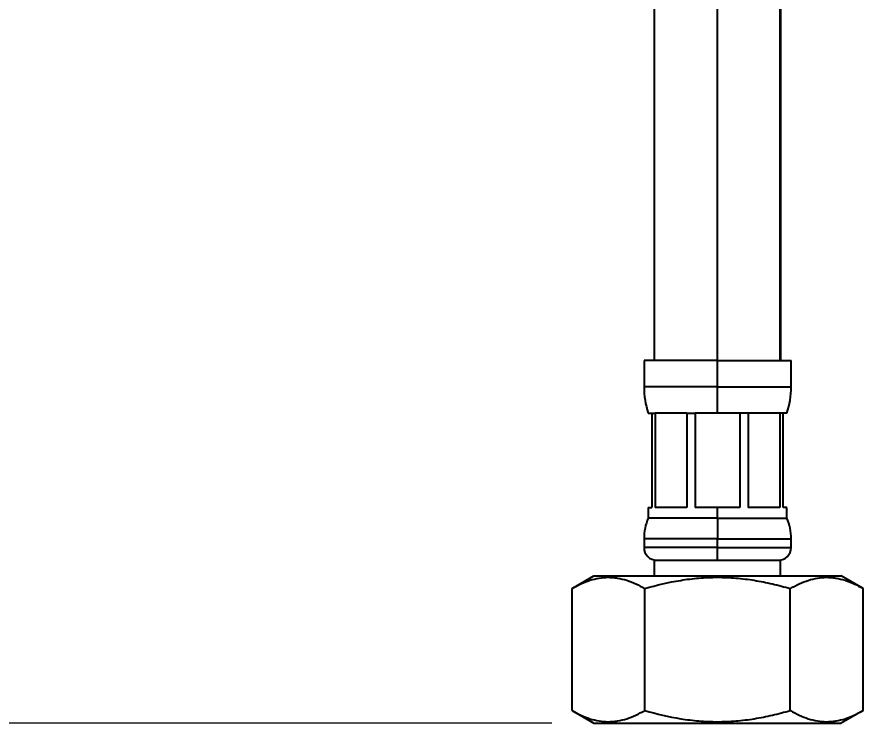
# Model space of a CAD drawing. Extents: x 0 to 1354, y 0 to 992.
# Drawn here: x 731.3 to 811.9, y 201.7 to 268.9 of the extents above; entities that cross this region are included whole.
import ezdxf

# ---------------------------------------------------------------- set-up
doc = ezdxf.new("R2010")
doc.units = 0
doc.header["$LTSCALE"] = 10
doc.header["$MEASUREMENT"] = 0
doc.header["$PDMODE"] = 3
doc.header["$PDSIZE"] = -10
doc.layers.get('0').update_dxf_attribs({"linetype": 'CONTINUOUS'})
doc.layers.get('DEFPOINTS').update_dxf_attribs({"linetype": 'CONTINUOUS'})
doc.layers.add('1', color=7, linetype='CONTINUOUS')
doc.styles.add('Daelim Dimension', font='NanumGothic.ttf')
doc.dimstyles.new('DEFAULT', dxfattribs={"dimscale": 2, "dimtxt": 2, "dimasz": 2, "dimexe": 0, "dimexo": 2, "dimgap": 1, "dimtad": 1, "dimdec": 1, "dimzin": 9, "dimdsep": 46, "dimtxsty": 'Daelim Dimension', "dimcen": 0.5, "dimclrd": 252, "dimclre": 252, "dimclrt": 3, "dimadec": 1, "dimazin": 0, "dimtfac": 1, "dimtdec": 1, "dimtix": 1, "dimtmove": 0, "dimatfit": 3, "dimfxl": 1, "dimtolj": 1, "dimtzin": 1, "dimlwd": 9, "dimlwe": 9, "dimarcsym": 0})

# ---------------------------------------------------------------- blocks, each defined once
blk = doc.blocks.new('*D8')
at = {"color": 5, "lineweight": 9, "ltscale": 0.5, "transparency": 16777216}
for p, q in [((666.693, 347.356), (643.731, 347.356)), ((643.731, 343.356), (643.731, 205.677)), ((782.255, 201.677), (643.731, 201.677))]:
    blk.add_line(p, q, dxfattribs=at)
at = {"color": 5, "ltscale": 0.5, "transparency": 16777216}
for points in [[(643.065, 343.356), (644.398, 343.356), (643.731, 347.356)], [(643.065, 205.677), (644.398, 205.677), (643.731, 201.677)]]:
    blk.add_solid(points, dxfattribs=at)
at = {"layer": 'DEFPOINTS', "color": 0, "ltscale": 0.5, "transparency": 16777216}
for p in [(670.693, 347.356), (643.731, 201.677), (786.255, 201.677)]:
    blk.add_point(p, dxfattribs=at)
at = {"color": 7, "lineweight": -3, "ltscale": 0.5, "transparency": 16777216, "insert": (636.281, 276.985), "char_height": 10, "attachment_point": 5, "rotation": 90, "style": 'Daelim Dimension'}
blk.add_mtext('\\A1;350', dxfattribs=at)

msp = doc.modelspace()

# ---------------------------------------------------------------- linework, layer by layer
at = {"layer": '1', "color": 7, "linetype": 'Continuous', "lineweight": -3}
for p, q in [((792, 271.177), (792, 236.177)), ((798, 271.177), (798, 236.177)), ((804, 236.177), (804, 271.177)), ((804.064, 236.177), (804.064, 271.177)), ((791.032, 236.177), (791.032, 233.675)), ((798.032, 236.177), (791.032, 236.177)), ((798.032, 236.177), (805.032, 236.177)), ((798.032, 233.675), (798.032, 236.177)), ((805.032, 233.675), (805.032, 236.177)), ((798.032, 233.675), (791.032, 233.675)), ((798.032, 233.675), (805.032, 233.675)), ((798.032, 231.177), (798.032, 233.675)), ((791.432, 231.177), (791.782, 231.177)), ((791.782, 231.177), (791.782, 222.177)), ((791.782, 231.177), (792.11, 231.177)), ((792.11, 231.177), (792.11, 222.177)), ((795.118, 231.177), (792.11, 231.177)), ((795.118, 231.177), (795.118, 222.177)), ((795.118, 231.177), (795.911, 231.177)), ((795.911, 231.177), (795.911, 222.177)), ((798.032, 231.177), (795.911, 231.177)), ((800.153, 231.177), (798.032, 231.177)), ((800.153, 231.177), (800.153, 222.177)), ((800.946, 231.177), (800.153, 231.177)), ((800.946, 231.177), (800.946, 222.177)), ((803.954, 231.177), (800.946, 231.177)), ((803.954, 231.177), (803.954, 222.177)), ((804.282, 231.177), (803.954, 231.177)), ((804.282, 222.177), (804.282, 231.177)), ((804.632, 231.177), (804.282, 231.177)), ((791.432, 222.177), (791.432, 221.177)), ((791.432, 222.177), (791.782, 222.177)), ((795.118, 222.177), (792.11, 222.177)), ((798.032, 222.177), (795.911, 222.177)), ((800.153, 222.177), (798.032, 222.177)), ((798.032, 221.177), (798.032, 222.177)), ((803.954, 222.177), (800.946, 222.177)), ((804.632, 222.177), (804.282, 222.177)), ((804.632, 221.177), (804.632, 222.177)), ((798.032, 221.177), (791.432, 221.177)), ((798.032, 221.177), (804.632, 221.177)), ((798.032, 221.177), (798.032, 219.217)), ((791.032, 219.217), (791.032, 218.377)), ((798.032, 219.217), (791.032, 219.217)), ((798.032, 219.217), (805.032, 219.217)), ((798.032, 218.377), (798.032, 219.217)), ((805.032, 218.377), (805.032, 219.217)), ((798.032, 218.377), (791.032, 218.377)), ((798.032, 217.177), (798.032, 218.377)), ((798.032, 218.377), (805.032, 218.377)), ((792.032, 217.177), (804.032, 217.177)), ((792.032, 215.677), (792.032, 217.177)), ((804.032, 215.677), (804.032, 217.177)), ((784.177, 214.477), (786.255, 215.677)), ((786.255, 215.677), (809.808, 215.677)), ((811.887, 214.477), (809.808, 215.677)), ((784.177, 202.877), (784.177, 214.477)), ((791.102, 202.878), (791.102, 214.476)), ((804.961, 202.878), (804.961, 214.476)), ((811.887, 202.877), (811.887, 214.477)), ((784.177, 202.877), (786.255, 201.677)), ((811.887, 202.877), (809.808, 201.677)), ((786.255, 201.677), (809.808, 201.677))]:
    msp.add_line(p, q, dxfattribs=at)
for centre, radius, start, end in [((799.032, 233.675), 8, 180, 198.19487), ((797.032, 233.675), 8, 341.80513, 0), ((796.032, 219.217), 5, 156.92608, 180), ((800.032, 219.217), 5, 0, 23.07392), ((792.232, 218.377), 1.2, 180, 270), ((803.832, 218.377), 1.2, 270, 0)]:
    msp.add_arc(centre, radius, start, end, dxfattribs=at)
for points in [[(784.177, 214.477), (784.742, 214.803), (785.312, 215.072), (786.175, 215.352), (786.464, 215.424), (787.046, 215.522), (787.339, 215.547), (787.707, 215.548), (787.78, 215.546), (787.891, 215.542), (787.928, 215.54), (788.002, 215.535), (788.186, 215.522), (788.369, 215.498), (788.808, 215.425), (789.099, 215.352), (789.676, 215.166), (789.964, 215.052), (790.535, 214.788), (790.819, 214.639), (791.102, 214.475)], [(791.102, 214.475), (792.234, 214.802), (793.374, 215.071), (795.101, 215.351), (795.68, 215.424), (796.844, 215.522), (797.429, 215.547), (798.166, 215.548), (798.313, 215.546), (798.535, 215.542), (798.609, 215.54), (798.757, 215.535), (799.125, 215.522), (799.492, 215.499), (800.371, 215.425), (800.952, 215.353), (802.108, 215.166), (802.683, 215.052), (803.826, 214.788), (804.395, 214.639), (804.961, 214.475)], [(804.962, 214.475), (805.527, 214.802), (806.096, 215.071), (806.96, 215.351), (807.249, 215.423), (807.831, 215.522), (808.123, 215.547), (808.491, 215.548), (808.565, 215.546), (808.676, 215.542), (808.712, 215.54), (808.786, 215.535), (808.97, 215.522), (809.154, 215.499), (809.593, 215.426), (809.883, 215.353), (810.461, 215.166), (810.748, 215.052), (811.32, 214.789), (811.604, 214.64), (811.887, 214.477)], [(784.177, 202.877), (784.742, 202.55), (785.312, 202.281), (786.175, 202.002), (786.464, 201.929), (787.046, 201.831), (787.339, 201.806), (787.707, 201.806), (787.78, 201.807), (787.891, 201.812), (787.928, 201.814), (788.002, 201.818), (788.186, 201.832), (788.369, 201.855), (788.808, 201.928), (789.099, 202.001), (789.676, 202.188), (789.964, 202.302), (790.535, 202.565), (790.819, 202.714), (791.102, 202.878)], [(791.102, 202.878), (792.234, 202.551), (793.374, 202.282), (795.101, 202.002), (795.68, 201.93), (796.844, 201.832), (797.429, 201.806), (798.166, 201.806), (798.313, 201.807), (798.535, 201.812), (798.609, 201.814), (798.757, 201.818), (799.125, 201.832), (799.492, 201.855), (800.371, 201.928), (800.952, 202.001), (802.108, 202.187), (802.683, 202.302), (803.826, 202.565), (804.395, 202.714), (804.961, 202.878)], [(804.962, 202.878), (805.527, 202.551), (806.096, 202.282), (806.96, 202.002), (807.249, 201.93), (807.831, 201.832), (808.123, 201.806), (808.491, 201.806), (808.565, 201.807), (808.676, 201.812), (808.712, 201.813), (808.786, 201.818), (808.97, 201.832), (809.154, 201.855), (809.593, 201.928), (809.883, 202), (810.461, 202.187), (810.748, 202.301), (811.32, 202.564), (811.604, 202.713), (811.887, 202.877)]]:
    msp.add_open_spline(points, degree=3, knots=[0, 0, 0, 0, 0.25, 0.25, 0.375, 0.375, 0.5, 0.5, 0.53125, 0.53125, 0.546875, 0.546875, 0.5625, 0.625, 0.625, 0.75, 0.75, 0.875, 0.875, 1, 1, 1, 1], dxfattribs=at)

# ---------------------------------------------------------------- dimensions: what is measured, and where the dimension line sits
at = {"color": 5, "lineweight": -3, "ltscale": 0.5}
dim = msp.add_linear_dim(base=(643.731, 201.677), p1=(670.693, 347.356), p2=(786.255, 201.677), angle=90, text='350', dimstyle='DEFAULT', override={"dimtxt": 5, "dimclrd": 5, "dimclre": 5, "dimclrt": 7}, dxfattribs=at)
dim.commit()
dim.dimension.update_dxf_attribs({"geometry": '*D8', "text_midpoint": (643.731, 276.985), "dimtype": 160})

doc.saveas('drawing.dxf')
